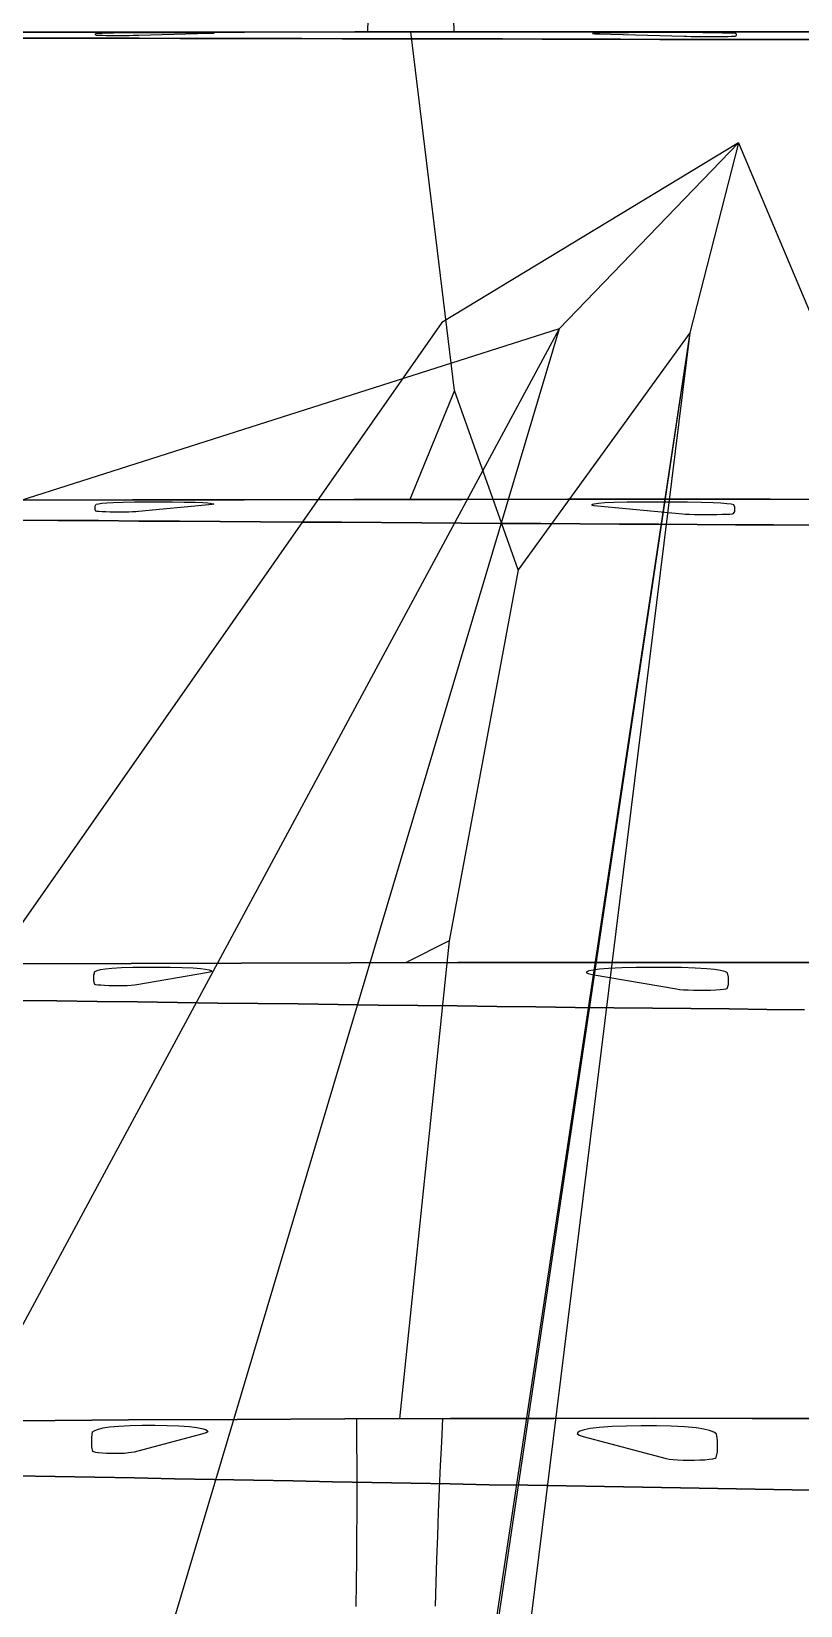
# Model space of a CAD drawing. Extents: x -1328 to 1439, y -3653 to 3653.
# Drawn here: x 71 to 656, y -1375 to -178 of the extents above; entities that cross this region are included whole.
import ezdxf

# ---------------------------------------------------------------- set-up
doc = ezdxf.new("R2010")
doc.units = 0
for name, color, linetype in [('BANDESTENSION', 5, 'CONTINUOUS'), ('EXTRADOS', 7, 'CONTINUOUS'), ('INTRADOS', 7, 'CONTINUOUS'), ('NERVURES', 1, 'CONTINUOUS'), ('SUSPENTAGE', 8, 'CONTINUOUS'), ('TROUS', 2, 'CONTINUOUS')]:
    doc.layers.add(name, color=color, linetype=linetype)

msp = doc.modelspace()

# ---------------------------------------------------------------- linework, layer by layer
at = {"layer": 'BANDESTENSION', "color": 5, "linetype": 'CONTINUOUS'}
for points in [[(327.3, -159.8, 36.7), (326.8, -178.6, 36.7), (326.8, -178.6, 36.7), (392.6, -178.6, 38.4), (392.6, -178.6, 38.4), (392, -159.8, 38.3)], [(384, -1233.2, 149), (318.3, -1233.5, 147.4), (318.3, -1233.5, 147.4), (318.4, -1251.3, 151.1), (318.5, -1269.1, 154.8), (318.5, -1287, 158.5), (318.5, -1304.8, 162.2), (318.4, -1322.7, 166), (318.3, -1340.5, 169.7), (318.1, -1358.3, 173.4), (317.8, -1376.2, 177.1)], [(378.4, -1375.8, 178.6), (378.9, -1358, 174.9), (379.5, -1340.2, 171.2), (380.1, -1322.4, 167.5), (380.8, -1304.5, 163.8), (381.5, -1286.7, 160.1), (382.3, -1268.9, 156.4), (383.1, -1251.1, 152.7), (384, -1233.2, 149), (384, -1233.2, 149)]]:
    msp.add_polyline3d(points, dxfattribs=at)
at = {"layer": 'EXTRADOS', "color": 7, "linetype": 'CONTINUOUS'}
for points in [[(665.5, -184.5, -392), (636.7, -184.4, -388.7), (607.6, -184.4, -385.3), (578.4, -184.3, -381.7), (548.9, -184.3, -377.9), (519.2, -184.2, -374), (489.4, -184.2, -370), (459.4, -184.1, -365.9), (429.3, -184, -361.7), (399, -184, -357.4), (368.6, -183.9, -353.1), (338, -183.9, -348.6), (307.4, -183.8, -344.1), (276.7, -183.7, -339.6), (245.9, -183.7, -335), (215.1, -183.6, -330.4), (184.2, -183.6, -325.8), (153.2, -183.5, -321.2), (122.3, -183.4, -316.6), (91.3, -183.4, -312), (60.3, -183.3, -307.5)], [(60.3, -183.3, -307.5), (91.3, -183.4, -312), (122.3, -183.4, -316.6), (153.2, -183.5, -321.2), (184.2, -183.6, -325.8), (215.1, -183.6, -330.4), (245.9, -183.7, -335), (276.7, -183.7, -339.6), (307.4, -183.8, -344.1), (338, -183.9, -348.6), (368.6, -183.9, -353.1), (399, -184, -357.4), (429.3, -184, -361.7), (459.4, -184.1, -365.9), (489.4, -184.2, -370), (519.2, -184.2, -374), (548.9, -184.3, -377.9), (578.4, -184.3, -381.7), (607.6, -184.4, -385.3), (636.7, -184.4, -388.7), (665.5, -184.5, -392)], [(664.3, -553.8, -368.9), (635.5, -553.6, -365.6), (606.5, -553.5, -362.2), (577.3, -553.3, -358.6), (547.9, -553.1, -354.8), (518.3, -553, -351), (488.5, -552.8, -347), (458.5, -552.6, -342.9), (428.4, -552.4, -338.7), (398.2, -552.2, -334.4), (367.9, -552, -330.1), (337.4, -551.8, -325.6), (306.8, -551.6, -321.1), (276.2, -551.4, -316.6), (245.4, -551.2, -312), (214.7, -551, -307.4), (183.8, -550.8, -302.8), (152.9, -550.6, -298.2), (122, -550.3, -293.7), (91.1, -550.1, -289.1), (60.2, -549.9, -284.6)], [(60.2, -549.9, -284.6), (91.1, -550.1, -289.1), (122, -550.3, -293.7), (152.9, -550.6, -298.2), (183.8, -550.8, -302.8), (214.7, -551, -307.4), (245.4, -551.2, -312), (276.2, -551.4, -316.6), (306.8, -551.6, -321.1), (337.4, -551.8, -325.6), (367.9, -552, -330.1), (398.2, -552.2, -334.4), (428.4, -552.4, -338.7), (458.5, -552.6, -342.9), (488.5, -552.8, -347), (518.3, -553, -351), (547.9, -553.1, -354.8), (577.3, -553.3, -358.6), (606.5, -553.5, -362.2), (635.5, -553.6, -365.6), (664.3, -553.8, -368.9)], [(658.9, -922.3, -328), (630.3, -922, -324.8), (601.6, -921.7, -321.3), (572.6, -921.4, -317.8), (543.4, -921.1, -314.1), (514.1, -920.8, -310.3), (484.5, -920.5, -306.3), (454.8, -920.1, -302.3), (425, -919.8, -298.1), (395, -919.4, -293.9), (364.9, -919, -289.6), (334.7, -918.7, -285.2), (304.3, -918.3, -280.7), (273.9, -917.9, -276.3), (243.5, -917.5, -271.7), (212.9, -917.2, -267.2), (182.3, -916.8, -262.6), (151.7, -916.4, -258.1), (121, -916, -253.6), (90.4, -915.6, -249.1), (59.7, -915.3, -244.6)], [(59.7, -915.3, -244.6), (90.4, -915.6, -249.1), (121, -916, -253.6), (151.7, -916.4, -258.1), (182.3, -916.8, -262.6), (212.9, -917.2, -267.2), (243.5, -917.5, -271.7), (273.9, -917.9, -276.3), (304.3, -918.3, -280.7), (334.7, -918.7, -285.2), (364.9, -919, -289.6), (395, -919.4, -293.9), (425, -919.8, -298.1), (454.8, -920.1, -302.3), (484.5, -920.5, -306.3), (514.1, -920.8, -310.3), (543.4, -921.1, -314.1), (572.6, -921.4, -317.8), (601.6, -921.7, -321.3), (630.3, -922, -324.8), (658.9, -922.3, -328)], [(677.6, -1287.7, -270.7), (649.7, -1287.3, -267.7), (621.6, -1286.9, -264.5), (593.2, -1286.4, -261.2), (564.6, -1286, -257.7), (535.9, -1285.5, -254), (506.9, -1285, -250.3), (477.8, -1284.5, -246.4), (448.5, -1284, -242.4), (419.1, -1283.5, -238.4), (389.5, -1282.9, -234.2), (359.8, -1282.4, -230), (330, -1281.8, -225.7), (300.1, -1281.3, -221.3), (270.1, -1280.7, -216.9), (240.1, -1280.1, -212.5), (210, -1279.5, -208), (179.8, -1279, -203.6), (149.6, -1278.4, -199.1), (119.4, -1277.8, -194.6), (89.1, -1277.2, -190.2), (58.9, -1276.7, -185.9)], [(58.9, -1276.7, -185.9), (89.1, -1277.2, -190.2), (119.4, -1277.8, -194.6), (149.6, -1278.4, -199.1), (179.8, -1279, -203.6), (210, -1279.5, -208), (240.1, -1280.1, -212.5), (270.1, -1280.7, -216.9), (300.1, -1281.3, -221.3), (330, -1281.8, -225.7), (359.8, -1282.4, -230), (389.5, -1282.9, -234.2), (419.1, -1283.5, -238.4), (448.5, -1284, -242.4), (477.8, -1284.5, -246.4), (506.9, -1285, -250.3), (535.9, -1285.5, -254), (564.6, -1286, -257.7), (593.2, -1286.4, -261.2), (621.6, -1286.9, -264.5), (649.7, -1287.3, -267.7), (677.6, -1287.7, -270.7)]]:
    msp.add_polyline3d(points, dxfattribs=at)
at = {"layer": 'INTRADOS', "color": 7, "linetype": 'CONTINUOUS'}
for points in [[(62.8, -178.8, 25.4), (148.4, -178.7, 29.8), (233.2, -178.7, 33.5), (317, -178.6, 36.4), (399.4, -178.6, 38.5), (479.9, -178.6, 39.8), (558.3, -178.6, 40.1), (634.2, -178.6, 39.5), (707.3, -178.6, 38.3)], [(1286.5, -179.3, -14.6), (1284, -179.3, -13.4), (1276.3, -179.3, -10), (1263.2, -179.2, -4.8), (1244.8, -179.1, 1.6), (1220.6, -179, 8.3), (1190.9, -178.9, 14.5), (1155.8, -178.9, 19.8), (1092.9, -178.8, 25.4), (1070, -178.8, 26.6), (1019.8, -178.7, 28.5), (965.2, -178.7, 30.4), (906.4, -178.7, 32.4), (843.7, -178.7, 34.5), (777.2, -178.6, 36.5), (707.3, -178.6, 38.3), (634.2, -178.6, 39.5), (558.3, -178.6, 40.1), (479.9, -178.6, 39.8), (399.4, -178.6, 38.5), (317, -178.6, 36.4), (233.2, -178.7, 33.5), (148.4, -178.7, 29.8), (62.8, -178.8, 25.4)], [(62.7, -534.8, 47.3), (148.1, -534.6, 51.7), (232.8, -534.4, 55.4), (316.4, -534.3, 58.3), (398.6, -534.2, 60.4), (479, -534.1, 61.6), (557.2, -534.1, 62), (633, -534.1, 61.4), (705.9, -534.2, 60.2)], [(1284.1, -536.6, 7.5), (1281.5, -536.5, 8.7), (1273.8, -536.4, 12.1), (1260.8, -536.2, 17.3), (1242.4, -535.9, 23.6), (1218.3, -535.6, 30.2), (1188.6, -535.3, 36.5), (1153.6, -535, 41.8), (1090.8, -534.8, 47.3), (1068, -534.7, 48.5), (1017.9, -534.6, 50.4), (963.4, -534.6, 52.3), (904.7, -534.5, 54.3), (842.1, -534.4, 56.4), (775.7, -534.3, 58.4), (705.9, -534.2, 60.2), (633, -534.1, 61.4), (557.2, -534.1, 62), (479, -534.1, 61.6), (398.6, -534.2, 60.4), (316.4, -534.3, 58.3), (232.8, -534.4, 55.4), (148.1, -534.6, 51.7), (62.7, -534.8, 47.3)], [(62.2, -887.5, 83.8), (146.9, -887.2, 88.2), (230.9, -886.8, 91.8), (313.9, -886.6, 94.7), (395.4, -886.4, 96.8), (475.1, -886.3, 98), (552.7, -886.3, 98.3), (627.9, -886.3, 97.8), (700.2, -886.4, 96.5)], [(1273.7, -890.8, 44.4), (1271.2, -890.7, 45.6), (1263.5, -890.5, 48.9), (1250.6, -890, 54.1), (1232.3, -889.5, 60.3), (1208.5, -888.9, 66.9), (1179, -888.4, 73.1), (1144.2, -888, 78.3), (1082, -887.5, 83.8), (1059.3, -887.4, 85), (1009.7, -887.3, 86.9), (955.6, -887.1, 88.7), (897.4, -886.9, 90.7), (835.3, -886.8, 92.8), (769.4, -886.6, 94.8), (700.2, -886.4, 96.5), (627.9, -886.3, 97.8), (552.7, -886.3, 98.3), (475.1, -886.3, 98), (395.4, -886.4, 96.8), (313.9, -886.6, 94.7), (230.9, -886.8, 91.8), (146.9, -887.2, 88.2), (62.2, -887.5, 83.8)], [(61.3, -1234.9, 136.4), (144.9, -1234.3, 140.7), (227.7, -1233.9, 144.3), (309.5, -1233.5, 147.2), (389.9, -1233.2, 149.2), (468.5, -1233.1, 150.4), (545, -1233, 150.7), (619.1, -1233.1, 150.2), (690.5, -1233.3, 148.9)], [(1256, -1239.9, 97.8), (1253.5, -1239.7, 98.9), (1245.9, -1239.3, 102.2), (1233.2, -1238.7, 107.3), (1215.2, -1237.9, 113.4), (1191.6, -1237, 119.9), (1162.6, -1236.2, 125.9), (1128.3, -1235.6, 131.1), (1066.9, -1234.9, 136.5), (1044.6, -1234.7, 137.6), (995.6, -1234.5, 139.4), (942.3, -1234.3, 141.3), (884.9, -1234, 143.2), (823.6, -1233.7, 145.3), (758.7, -1233.5, 147.2), (690.5, -1233.3, 148.9), (619.1, -1233.1, 150.2), (545, -1233, 150.7), (468.5, -1233.1, 150.4), (389.9, -1233.2, 149.2), (309.5, -1233.5, 147.2), (227.7, -1233.9, 144.3), (144.9, -1234.3, 140.7), (61.3, -1234.9, 136.4)]]:
    msp.add_polyline3d(points, dxfattribs=at)
at = {"layer": 'NERVURES', "color": 1, "linetype": 'CONTINUOUS'}
for points in [[(707.3, -178.6, 38.3), (634.2, -178.6, 39.5), (558.3, -178.6, 40.1), (479.9, -178.6, 39.8), (399.4, -178.6, 38.5), (317, -178.6, 36.4), (233.2, -178.7, 33.5), (148.4, -178.7, 29.8), (62.8, -178.8, 25.4)], [(60.3, -183.3, -307.5), (91.3, -183.4, -312), (122.3, -183.4, -316.6), (153.2, -183.5, -321.2), (184.2, -183.6, -325.8), (215.1, -183.6, -330.4), (245.9, -183.7, -335), (276.7, -183.7, -339.6), (307.4, -183.8, -344.1), (338, -183.9, -348.6), (368.6, -183.9, -353.1), (399, -184, -357.4), (429.3, -184, -361.7), (459.4, -184.1, -365.9), (489.4, -184.2, -370), (519.2, -184.2, -374), (548.9, -184.3, -377.9), (578.4, -184.3, -381.7), (607.6, -184.4, -385.3), (636.7, -184.4, -388.7), (665.5, -184.5, -392)], [(705.9, -534.2, 60.2), (633, -534.1, 61.4), (557.2, -534.1, 62), (479, -534.1, 61.6), (398.6, -534.2, 60.4), (316.4, -534.3, 58.3), (232.8, -534.4, 55.4), (148.1, -534.6, 51.7), (62.7, -534.8, 47.3)], [(60.2, -549.9, -284.6), (91.1, -550.1, -289.1), (122, -550.3, -293.7), (152.9, -550.6, -298.2), (183.8, -550.8, -302.8), (214.7, -551, -307.4), (245.4, -551.2, -312), (276.2, -551.4, -316.6), (306.8, -551.6, -321.1), (337.4, -551.8, -325.6), (367.9, -552, -330.1), (398.2, -552.2, -334.4), (428.4, -552.4, -338.7), (458.5, -552.6, -342.9), (488.5, -552.8, -347), (518.3, -553, -351), (547.9, -553.1, -354.8), (577.3, -553.3, -358.6), (606.5, -553.5, -362.2), (635.5, -553.6, -365.6), (664.3, -553.8, -368.9)], [(700.2, -886.4, 96.5), (627.9, -886.3, 97.8), (552.7, -886.3, 98.3), (475.1, -886.3, 98), (395.4, -886.4, 96.8), (313.9, -886.6, 94.7), (230.9, -886.8, 91.8), (146.9, -887.2, 88.2), (62.2, -887.5, 83.8)], [(59.7, -915.3, -244.6), (90.4, -915.6, -249.1), (121, -916, -253.6), (151.7, -916.4, -258.1), (182.3, -916.8, -262.6), (212.9, -917.2, -267.2), (243.5, -917.5, -271.7), (273.9, -917.9, -276.3), (304.3, -918.3, -280.7), (334.7, -918.7, -285.2), (364.9, -919, -289.6), (395, -919.4, -293.9), (425, -919.8, -298.1), (454.8, -920.1, -302.3), (484.5, -920.5, -306.3), (514.1, -920.8, -310.3), (543.4, -921.1, -314.1), (572.6, -921.4, -317.8), (601.6, -921.7, -321.3), (630.3, -922, -324.8), (658.9, -922.3, -328)], [(690.5, -1233.3, 148.9), (619.1, -1233.1, 150.2), (545, -1233, 150.7), (468.5, -1233.1, 150.4), (389.9, -1233.2, 149.2), (309.5, -1233.5, 147.2), (227.7, -1233.9, 144.3), (144.9, -1234.3, 140.7), (61.3, -1234.9, 136.4)], [(58.9, -1276.7, -185.9), (89.1, -1277.2, -190.2), (119.4, -1277.8, -194.6), (149.6, -1278.4, -199.1), (179.8, -1279, -203.6), (210, -1279.5, -208), (240.1, -1280.1, -212.5), (270.1, -1280.7, -216.9), (300.1, -1281.3, -221.3), (330, -1281.8, -225.7), (359.8, -1282.4, -230), (389.5, -1282.9, -234.2), (419.1, -1283.5, -238.4), (448.5, -1284, -242.4), (477.8, -1284.5, -246.4), (506.9, -1285, -250.3), (535.9, -1285.5, -254), (564.6, -1286, -257.7), (593.2, -1286.4, -261.2), (621.6, -1286.9, -264.5), (649.7, -1287.3, -267.7), (677.6, -1287.7, -270.7)]]:
    msp.add_polyline3d(points, dxfattribs=at)
at = {"layer": 'SUSPENTAGE', "color": 8, "linetype": 'CONTINUOUS'}
for points in [[(392.9, -451.3, 773), (359.7, -178.6, 37.5)], [(608.7, -263, 5075.9), (383.3, -399.7, 4473.6)], [(608.7, -263, 5075.9), (472.4, -404.4, 4448.4)], [(608.7, -263, 5075.9), (571.9, -407.6, 4435.6)], [(608.7, -263, 5075.9), (608.7, -263, 5075.9)], [(608.7, -263, 5075.9), (669.7, -407.2, 4437.3)], [(608.7, -263, 5075.9), (608.7, -263, 5075.9)], [(608.7, -263, 5075.9), (608.7, -263, 5075.9)], [(608.7, -263, 5075.9), (608.7, -263, 5075.9)], [(608.7, -263, 5075.9), (608.7, -263, 5075.9)], [(608.7, -263, 5075.9), (608.7, -263, 5075.9)], [(608.7, -263, 5075.9), (608.7, -263, 5075.9)], [(608.7, -263, 5075.9), (608.7, -263, 5075.9)], [(608.7, -263, 5075.9), (608.7, -263, 5075.9)], [(608.7, -263, 5075.9), (608.7, -263, 5075.9)], [(608.7, -263, 5075.9), (608.7, -263, 5075.9)], [(608.7, -263, 5075.9), (608.7, -263, 5075.9)], [(608.7, -263, 5075.9), (608.7, -263, 5075.9)], [(608.7, -263, 5075.9), (608.7, -263, 5075.9)], [(608.7, -263, 5075.9), (608.7, -263, 5075.9)], [(608.7, -263, 5075.9), (608.7, -263, 5075.9)], [(608.7, -263, 5075.9), (608.7, -263, 5075.9)], [(608.7, -263, 5075.9), (608.7, -263, 5075.9)], [(608.7, -263, 5075.9), (608.7, -263, 5075.9)], [(608.7, -263, 5075.9), (608.7, -263, 5075.9)], [(608.7, -263, 5075.9), (608.7, -263, 5075.9)], [(383.3, -399.7, 4473.6), (-234.6, -1283.1, 2821.7)], [(472.4, -404.4, 4448.4), (-84.3, -582, 1884.1)], [(472.4, -404.4, 4448.4), (-45.3, -1364.9, 2055.4)], [(472.4, -404.4, 4448.4), (-2.1, -1993.5, 2407.2)], [(571.9, -407.6, 4435.6), (216.7, -2792.3, 2200.7)], [(571.9, -407.6, 4435.6), (372.2, -2021.6, 2368.7)], [(571.9, -407.6, 4435.6), (424.1, -1389.3, 2000.1)], [(571.9, -407.6, 4435.6), (441.2, -587.7, 1815)], [(392.9, -451.3, 773), (359, -534.2, 59.4)], [(441.2, -587.7, 1815), (392.9, -451.3, 773)], [(441.2, -587.7, 1815), (388.9, -870, 802.9)], [(388.9, -870, 802.9), (351.1, -1233.4, 148.2)], [(388.9, -870, 802.9), (356.1, -886.5, 95.8)]]:
    msp.add_polyline3d(points, dxfattribs=at)
at = {"layer": 'TROUS', "color": 2, "linetype": 'CONTINUOUS'}
for points in [[(120.5, -179.7, -42.6), (122.2, -179.6, -33.6), (124.9, -179.5, -25.5), (128.7, -179.4, -17.8), (133.6, -179.3, -11.9), (141.1, -179.2, -6.9), (149.7, -179.2, -3.7), (159.1, -179.1, -1.9), (168.9, -179.1, -1.5), (178.5, -179.2, -2.6), (187.6, -179.2, -5.2), (196.1, -179.3, -9.8), (201.8, -179.3, -15.3), (205.7, -179.4, -21.4), (208.5, -179.5, -28.4), (209.8, -179.6, -34.5), (210.2, -179.7, -41.1), (208.9, -179.8, -48.3), (206.4, -179.9, -54.6), (152.8, -181.4, -165.1), (150.9, -181.4, -167.9), (148.4, -181.4, -170.2), (145.4, -181.5, -172), (142, -181.5, -173.2), (138.4, -181.5, -173.7), (134.7, -181.5, -173.5), (131.2, -181.5, -172.7), (127.9, -181.5, -171.2), (125.2, -181.4, -169.1), (122.9, -181.4, -166.5), (121.4, -181.4, -163.6), (120.6, -181.3, -160.5), (119.9, -180.9, -132.2), (119.8, -180.1, -75.4), (120.5, -179.7, -42.6), (120.5, -179.7, -42.6)], [(606.5, -179.9, -54.7), (604.4, -179.7, -43.9), (601.1, -179.6, -34.1), (596.6, -179.5, -24.8), (590.6, -179.4, -17.6), (581.6, -179.3, -11.6), (571.1, -179.2, -7.7), (559.7, -179.2, -5.5), (547.9, -179.2, -5), (536.2, -179.2, -6.4), (525.2, -179.3, -9.5), (515, -179.3, -15.1), (508.1, -179.4, -21.7), (503.4, -179.5, -29.1), (499.9, -179.6, -37.6), (498.5, -179.7, -44.9), (497.9, -179.8, -53), (499.5, -180, -61.6), (502.6, -180.1, -69.2), (567.4, -181.9, -203), (569.6, -181.9, -206.4), (572.7, -182, -209.2), (576.3, -182, -211.4), (580.5, -182, -212.8), (584.8, -182, -213.4), (589.3, -182, -213.2), (593.5, -182, -212.2), (597.4, -182, -210.4), (600.8, -182, -207.8), (603.5, -181.9, -204.7), (605.3, -181.9, -201.2), (606.3, -181.8, -197.4), (607.2, -181.3, -163.2), (607.3, -180.4, -94.5), (606.5, -179.9, -54.7), (606.5, -179.9, -54.7)], [(120.3, -537.9, -20.4), (122, -537.5, -11.5), (124.7, -537.1, -3.5), (128.4, -536.8, 4.3), (133.3, -536.5, 10.2), (140.8, -536.3, 15.1), (149.4, -536.1, 18.3), (158.8, -536, 20.2), (168.6, -536, 20.5), (178.2, -536.1, 19.4), (187.3, -536.2, 16.9), (195.7, -536.4, 12.2), (201.4, -536.6, 6.8), (205.3, -536.9, 0.7), (208.1, -537.2, -6.3), (209.4, -537.5, -12.3), (209.8, -537.8, -19), (208.5, -538.1, -26.1), (206, -538.4, -32.4), (152.5, -543.5, -142.6), (150.6, -543.6, -145.4), (148.1, -543.7, -147.7), (145.1, -543.8, -149.5), (141.7, -543.8, -150.7), (138.1, -543.8, -151.2), (134.5, -543.8, -151), (130.9, -543.8, -150.2), (127.7, -543.7, -148.7), (124.9, -543.6, -146.6), (122.7, -543.5, -144.1), (121.2, -543.4, -141.2), (120.4, -543.2, -138), (119.6, -542, -109.8), (119.6, -539.4, -53.2), (120.3, -537.9, -20.4), (120.3, -537.9, -20.4)], [(605.3, -538.4, -32.6), (603.3, -537.9, -21.7), (599.9, -537.5, -12), (595.4, -537.1, -2.7), (589.5, -536.7, 4.5), (580.5, -536.5, 10.4), (570, -536.3, 14.3), (558.7, -536.2, 16.5), (546.9, -536.2, 17), (535.2, -536.2, 15.6), (524.2, -536.4, 12.6), (514, -536.6, 7), (507.1, -536.9, 0.4), (502.4, -537.3, -7), (499, -537.7, -15.5), (497.5, -538, -22.8), (497, -538.4, -30.9), (498.5, -538.7, -39.4), (501.6, -539.1, -47), (566.3, -545.2, -180.4), (568.6, -545.3, -183.8), (571.6, -545.5, -186.6), (575.3, -545.6, -188.8), (579.3, -545.6, -190.2), (583.7, -545.7, -190.8), (588.1, -545.6, -190.6), (592.4, -545.6, -189.6), (596.3, -545.5, -187.8), (599.7, -545.4, -185.2), (602.3, -545.3, -182.1), (604.2, -545.1, -178.6), (605.1, -544.9, -174.9), (606.1, -543.4, -140.7), (606.1, -540.2, -72.2), (605.3, -538.4, -32.6), (605.3, -538.4, -32.6)], [(119.3, -893.2, 16.8), (121, -892.4, 25.6), (123.7, -891.8, 33.6), (127.4, -891.1, 41.2), (132.3, -890.6, 47.1), (139.6, -890.2, 51.9), (148.2, -889.9, 55.1), (157.5, -889.8, 56.9), (167.2, -889.8, 57.3), (176.7, -889.9, 56.2), (185.7, -890.1, 53.7), (194.1, -890.5, 49.1), (199.8, -890.9, 43.7), (203.6, -891.4, 37.7), (206.4, -892, 30.8), (207.7, -892.5, 24.8), (208.1, -893.1, 18.2), (206.8, -893.7, 11.2), (204.3, -894.2, 4.9), (151.3, -903.4, -104.1), (149.4, -903.6, -106.9), (146.9, -903.8, -109.2), (143.9, -904, -110.9), (140.6, -904.1, -112.1), (137, -904.1, -112.6), (133.4, -904.1, -112.5), (129.9, -904, -111.6), (126.7, -903.9, -110.1), (123.9, -903.7, -108.1), (121.7, -903.5, -105.5), (120.2, -903.3, -102.7), (119.4, -903, -99.6), (118.7, -900.6, -71.7), (118.6, -895.9, -15.7), (119.3, -893.2, 16.8), (119.3, -893.2, 16.8)], [(600.4, -894.2, 4.8), (598.4, -893.3, 15.5), (595.1, -892.5, 25.1), (590.6, -891.7, 34.3), (584.7, -891.1, 41.4), (575.8, -890.6, 47.3), (565.4, -890.3, 51.2), (554.1, -890.1, 53.4), (542.4, -890.1, 53.8), (530.9, -890.2, 52.5), (520, -890.4, 49.4), (509.9, -890.9, 43.9), (503, -891.4, 37.4), (498.4, -892.1, 30), (495, -892.8, 21.7), (493.5, -893.4, 14.4), (493, -894.1, 6.5), (494.5, -894.8, -2), (497.5, -895.4, -9.6), (561.7, -906.5, -141.5), (563.9, -906.8, -144.8), (567, -907.1, -147.6), (570.6, -907.2, -149.8), (574.7, -907.4, -151.2), (579, -907.4, -151.8), (583.4, -907.4, -151.6), (587.6, -907.3, -150.6), (591.5, -907.2, -148.8), (594.8, -906.9, -146.3), (597.5, -906.7, -143.2), (599.3, -906.4, -139.8), (600.2, -906.1, -136), (601.2, -903.2, -102.3), (601.2, -897.5, -34.5), (600.4, -894.2, 4.8), (600.4, -894.2, 4.8)], [(117.6, -1243.4, 70.7), (119.3, -1242.3, 79.4), (122, -1241.3, 87.2), (125.6, -1240.3, 94.6), (130.4, -1239.6, 100.4), (137.7, -1238.9, 105.2), (146.1, -1238.5, 108.3), (155.3, -1238.3, 110.1), (164.9, -1238.3, 110.4), (174.3, -1238.4, 109.4), (183.2, -1238.7, 106.9), (191.4, -1239.3, 102.4), (197, -1240, 97.1), (200.8, -1240.8, 91.2), (203.6, -1241.6, 84.4), (204.8, -1242.4, 78.5), (205.2, -1243.2, 72), (204, -1244.1, 65.1), (201.5, -1244.9, 59), (149.2, -1258.8, -48), (147.3, -1259.1, -50.7), (144.9, -1259.4, -52.9), (141.9, -1259.7, -54.7), (138.6, -1259.8, -55.8), (135.1, -1259.9, -56.3), (131.5, -1259.8, -56.2), (128.1, -1259.7, -55.3), (124.9, -1259.6, -53.9), (122.2, -1259.3, -51.9), (120, -1259, -49.4), (118.5, -1258.6, -46.6), (117.8, -1258.2, -43.5), (117, -1254.7, -16.1), (117, -1247.5, 38.8), (117.6, -1243.4, 70.7), (117.6, -1243.4, 70.7)], [(592, -1244.9, 58.9), (590, -1243.6, 69.4), (586.8, -1242.3, 78.8), (582.4, -1241.2, 87.9), (576.6, -1240.3, 94.9), (567.8, -1239.5, 100.6), (557.6, -1239, 104.4), (546.4, -1238.8, 106.6), (534.9, -1238.7, 107), (523.5, -1238.9, 105.7), (512.8, -1239.3, 102.7), (502.8, -1240, 97.3), (496, -1240.8, 90.9), (491.4, -1241.7, 83.7), (488.1, -1242.8, 75.5), (486.6, -1243.7, 68.4), (486.1, -1244.7, 60.5), (487.6, -1245.8, 52.2), (490.6, -1246.8, 44.8), (553.9, -1263.5, -84.7), (556.1, -1264, -87.9), (559.1, -1264.3, -90.7), (562.6, -1264.6, -92.8), (566.7, -1264.8, -94.2), (570.9, -1264.9, -94.8), (575.3, -1264.8, -94.6), (579.4, -1264.7, -93.6), (583.2, -1264.5, -91.8), (586.5, -1264.2, -89.4), (589.2, -1263.8, -86.4), (591, -1263.3, -83), (591.9, -1262.8, -79.3), (592.8, -1258.5, -46.1), (592.8, -1249.9, 20.4), (592, -1244.9, 58.9), (592, -1244.9, 58.9)]]:
    msp.add_polyline3d(points, dxfattribs=at)

doc.saveas('drawing.dxf')
